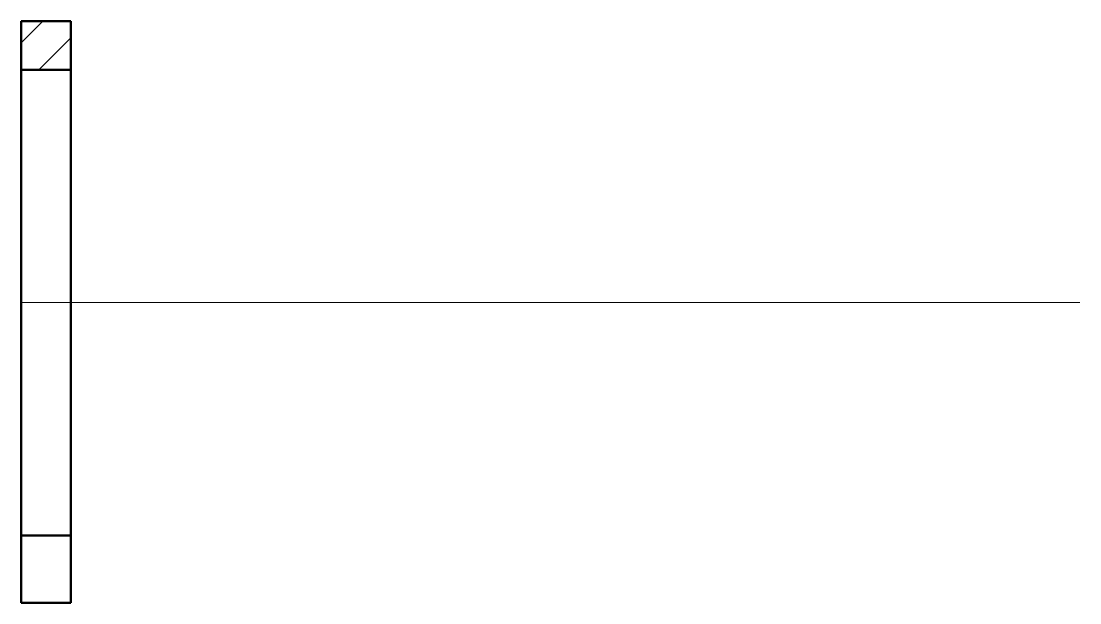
# Model space of a CAD drawing. Header units: millimetres. Extents: x -1 to 106, y 32 to 91.
import ezdxf

# ---------------------------------------------------------------- set-up
doc = ezdxf.new("R2010")
doc.units = ezdxf.units.MM
doc.header["$LTSCALE"] = 0.5
doc.layers.add('140-KRESKOWANIE', color=140, linetype='Continuous', lineweight=15)
doc.layers.add('41-GRUBA CIĄGŁA', color=41, linetype='Continuous', lineweight=50)

msp = doc.modelspace()

# ---------------------------------------------------------------- hatches: boundary and pattern name
at = {"layer": '140-KRESKOWANIE'}
h = msp.add_hatch(dxfattribs=at)
h.set_pattern_fill('ANSI31', color=256)
h.paths.add_polyline_path([(3.95, 90.93), (-1.05, 90.93), (-1.05, 86.03), (3.95, 86.03)])

# ---------------------------------------------------------------- linework, layer by layer
at = {"layer": '140-KRESKOWANIE', "color": 0}
msp.add_line((-1.05, 62.53), (105.71, 62.53), dxfattribs=at)
at = {"layer": '41-GRUBA CIĄGŁA'}
for p, q in [((-1.05, 86.03), (-1.05, 90.93)), ((-1.05, 90.93), (3.95, 90.93)), ((3.95, 90.93), (3.95, 86.03)), ((-1.05, 62.53), (-1.05, 86.03)), ((-1.05, 86.03), (3.95, 86.03)), ((3.95, 86.03), (3.95, 39.03)), ((-1.05, 39.03), (-1.05, 62.53)), ((3.95, 39.03), (-1.05, 39.03)), ((-1.05, 39.03), (-1.05, 32.23)), ((3.95, 32.23), (3.95, 39.03)), ((-1.05, 32.23), (3.95, 32.23))]:
    msp.add_line(p, q, dxfattribs=at)

doc.saveas('drawing.dxf')
